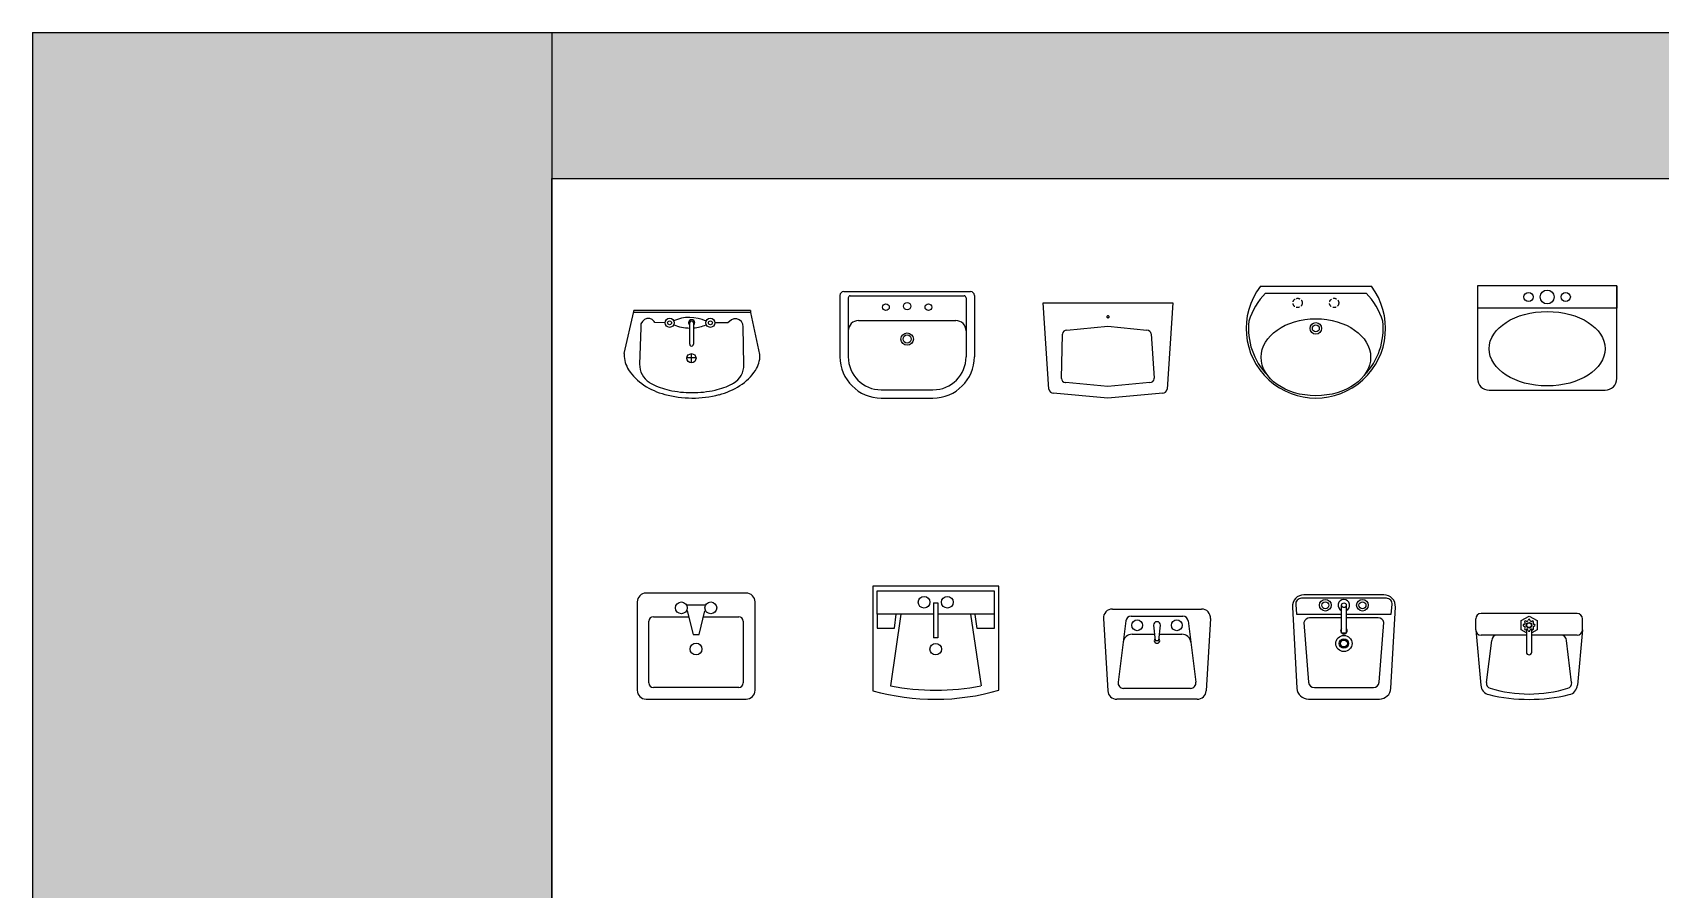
# Model space of a CAD drawing. Header units: millimetres. Extents: x 1357 to 18171, y 1516 to 18553.
# Drawn here: x 1357 to 8373, y 14858 to 18553 of the extents above; entities that cross this region are included whole.
import ezdxf

# ---------------------------------------------------------------- set-up
doc = ezdxf.new("R2010")
doc.units = ezdxf.units.MM
doc.linetypes.add('DASHED2', pattern=[0.375, 0.25, -0.125])
doc.layers.add('www.cad-blocks.net', color=7, linetype='Continuous')

# ---------------------------------------------------------------- blocks, each defined once
blk = doc.blocks.new('A$C6AA41FE3')
at = {"linetype": 'ByBlock'}
for p, q in [((0.1919, 0.5849), (0.3733, 0.5439)), ((0.3026, 0.514), (0.1469, 0.5187)), ((0.32, 0.5127), (0.3026, 0.514)), ((0.3305, 0.5069), (0.32, 0.5127)), ((0.3383, 0.4979), (0.3305, 0.5069)), ((0.3425, 0.4869), (0.3383, 0.4979)), ((0.3687, 0.04), (0.3687, 0.5439)), ((0.3687, 0.5439), (0.3772, 0.5439)), ((0.3772, 0.0411), (0.3772, 0.5439)), ((0.3251, 0.409), (0.3253, 0.4524)), ((0.3253, 0.4524), (0.3305, 0.4553)), ((0.3305, 0.4553), (0.3383, 0.4642)), ((0.3383, 0.4642), (0.3425, 0.4752)), ((0.3425, 0.4752), (0.3425, 0.4869)), ((0.1525, 0.2951), (0.1884, 0.2951)), ((0.1747, 0.3146), (0.1747, 0.2774)), ((0.2326, 0.3025), (0.3243, 0.3025)), ((0.2326, 0.3021), (0.2326, 0.3025)), ((0.2326, 0.2863), (0.2326, 0.2867)), ((0.3243, 0.2863), (0.2326, 0.2863)), ((0.3243, 0.3025), (0.3243, 0.3024)), ((0.3243, 0.2864), (0.3243, 0.2863)), ((0.3243, 0.1379), (0.3245, 0.1941)), ((0.144, 0.0693), (0.3071, 0.0724)), ((0.3071, 0.0724), (0.3191, 0.0744)), ((0.3191, 0.0744), (0.3296, 0.0802)), ((0.3374, 0.1229), (0.3243, 0.1379)), ((0.3296, 0.0802), (0.3374, 0.0892)), ((0.3415, 0.1119), (0.3374, 0.1229)), ((0.3374, 0.0892), (0.3415, 0.1002)), ((0.3415, 0.1002), (0.3415, 0.1119)), ((0.188, 0), (0.3687, 0.04)), ((0.3772, 0.0411), (0.3687, 0.0411))]:
    blk.add_line(p, q, dxfattribs=at)
for centre, radius in [((0.3245, 0.3895), 0.0195), ((0.3245, 0.3895), 0.00849), ((0.172, 0.2951), 0.0195), ((0.3245, 0.2136), 0.0195), ((0.3245, 0.2136), 0.00849)]:
    blk.add_circle(centre, radius, dxfattribs=at)
for centre, radius, start, end in [((0.241, 0.3799), 0.2208, 122.64614, 147.09358), ((0.1864, 0.4671), 0.118, 89.17847, 123.14131), ((0.1877, 0.4667), 0.1183, 87.92664, 89.81125), ((0.3304, 0.324), 0.3262, 147.38302, 164.68206), ((0.1441, 0.4288), 0.09, 88.25949, 147.75883), ((0.3272, 0.3256), 0.3003, 152.13058, 167.30015), ((0.2193, 0.3814), 0.1789, 147.75883, 151.77231), ((0.4743, 0.289), 0.4743, 165.19563, 179.4863), ((0.5, 0.2906), 0.4766, 167.76557, 179.77021), ((0.4839, 0.3016), 0.1818, 157.46452, 179.70612), ((0.1798, 0.3042), 0.1678, 334.48749, 24.17939), ((0.4743, 0.2935), 0.4743, 180.03161, 194.32228), ((0.5, 0.2944), 0.4766, 180.22979, 192.23443), ((0.2312, 0.2944), 0.0078, 80.15507, 279.84493), ((0.4839, 0.3016), 0.1818, 184.80871, 202.53548), ((0.3243, 0.2944), 0.013, 218.4979, 141.5021), ((0.3243, 0.2944), 0.0134, 270, 90), ((0.3243, 0.2944), 0.00798, 270, 90), ((0.33, 0.2597), 0.3262, 194.84096, 212.14001), ((0.3272, 0.2594), 0.3003, 192.69985, 207.86942), ((0.2402, 0.2046), 0.2208, 212.44128, 236.88872), ((0.2193, 0.2037), 0.1789, 208.22812, 209.97994), ((0.1423, 0.1592), 0.09, 209.97994, 271.05374), ((0.1848, 0.1179), 0.1179, 236.40841, 270.37125), ((0.1861, 0.1183), 0.1183, 269.7541, 270.94709)]:
    blk.add_arc(centre, radius, start, end, dxfattribs=at)
blk = doc.blocks.new('A$C178D0859')
for p, q in [((0.06, 0.4825), (0.5383, 0.4825)), ((0.0823, 0.4525), (0.516, 0.4525))]:
    blk.add_line(p, q)
at = {"linetype": 'DASHED2', "ltscale": 0.06}
for centre in [(0.2205, 0.4103), (0.3778, 0.4103)]:
    blk.add_circle(centre, 0.02, dxfattribs=at)
for radius in [0.025, 0.015]:
    blk.add_circle((0.2991, 0.3005), radius)
for centre, radius, start, end in [((0.2991, 0.3005), 0.3005, 142.72385, 37.27615), ((0.2991, 0.2413), 0.3027, 135.74849, 162.53318), ((0.2991, 0.2413), 0.3027, 17.46682, 44.25151), ((0.2991, 0.3005), 0.2905, 173.75187, 224.02662), ((0.2991, 0.3005), 0.2905, 315.97338, 6.24813)]:
    blk.add_arc(centre, radius, start, end)
blk.add_ellipse((0.2991, 0.176), major_axis=(-0.2361, 0), ratio=0.703116)
blk = doc.blocks.new('A$C5F785A61')
for p, q in [((0, 0.45), (0, 0.05)), ((0.6, 0.45), (0, 0.45)), ((0.6, 0.05), (0.6, 0.45)), ((0.6, 0.45), (0.6, 0.354)), ((0.6016, 0.354), (0.0016, 0.354)), ((0.05, 0), (0.55, 0))]:
    blk.add_line(p, q)
for centre, radius in [((0.22, 0.402), 0.02), ((0.3, 0.402), 0.03), ((0.38, 0.402), 0.02)]:
    blk.add_circle(centre, radius)
for centre, start, end in [((0.05, 0.05), 180, 270), ((0.55, 0.05), 270, 0)]:
    blk.add_arc(centre, 0.05, start, end)
blk.add_ellipse((0.3, 0.1789), major_axis=(-0.25, 0), ratio=0.642119)
blk = doc.blocks.new('A$C329C6BD7')
at = {"linetype": 'ByBlock'}
for p, q in [((0.4699, 0.4572), (0.0381, 0.4572)), ((0, 0.4191), (0, 0.0381)), ((0.0698, 0.3556), (0.2223, 0.3556)), ((0.2159, 0.4064), (0.2921, 0.4064)), ((0.2159, 0.381), (0.2413, 0.2794)), ((0.2667, 0.2794), (0.2921, 0.381)), ((0.2858, 0.3556), (0.4382, 0.3556)), ((0.508, 0.0381), (0.508, 0.4191)), ((0.0508, 0.0698), (0.0508, 0.3365)), ((0.4572, 0.3365), (0.4572, 0.0698)), ((0.2413, 0.2794), (0.2667, 0.2794)), ((0.4382, 0.0508), (0.0698, 0.0508)), ((0.0381, 0), (0.4699, 0))]:
    blk.add_line(p, q, dxfattribs=at)
for centre in [(0.1905, 0.3937), (0.3175, 0.3937), (0.254, 0.2159)]:
    blk.add_circle(centre, 0.0254, dxfattribs=at)
for centre, radius, start, end in [((0.0381, 0.4191), 0.0381, 90, 180), ((0.4699, 0.4191), 0.0381, 0, 90), ((0.0698, 0.3365), 0.0191, 90, 180), ((0.4382, 0.3365), 0.0191, 0, 90), ((0.0381, 0.0381), 0.0381, 180, 270), ((0.0698, 0.0698), 0.0191, 180, 270), ((0.4382, 0.0698), 0.0191, 270, 0), ((0.4699, 0.0381), 0.0381, 270, 0)]:
    blk.add_arc(centre, radius, start, end, dxfattribs=at)
blk = doc.blocks.new('A$C57EA129C')
for p, q in [((0, 0.4428), (0, 0.1782)), ((0.016, 0.4589), (0.5631, 0.4589)), ((0.0356, 0.4321), (0.0356, 0.2896)), ((0.0445, 0.441), (0.5346, 0.441)), ((0.5435, 0.4321), (0.5435, 0.2896)), ((0.5791, 0.4428), (0.5791, 0.1782)), ((0.0356, 0.2896), (0.0356, 0.1782)), ((0.0802, 0.3341), (0.499, 0.3341)), ((0.5435, 0.2896), (0.5435, 0.1782)), ((0.1782, 0.0356), (0.4009, 0.0356)), ((0.1782, 0), (0.4009, 0))]:
    blk.add_line(p, q)
for centre, radius in [((0.1982, 0.392), 0.0143), ((0.2896, 0.3965), 0.0156), ((0.3809, 0.392), 0.0143), ((0.2896, 0.2545), 0.0267), ((0.2896, 0.2545), 0.0178)]:
    blk.add_circle(centre, radius)
for centre, radius, start, end in [((0.016, 0.4428), 0.016, 90, 180), ((0.0445, 0.4321), 0.00891, 90, 180), ((0.5346, 0.4321), 0.00891, 0, 90), ((0.5631, 0.4428), 0.016, 0, 90), ((0.0802, 0.2896), 0.0446, 90, 180), ((0.499, 0.2896), 0.0446, 0, 90), ((0.1782, 0.1782), 0.1782, 180, 270), ((0.1782, 0.1782), 0.1426, 180, 270), ((0.4009, 0.1782), 0.1782, 270, 0), ((0.4009, 0.1782), 0.1426, 270, 0)]:
    blk.add_arc(centre, radius, start, end)
blk = doc.blocks.new('A$C0DD30E49')
for p, q in [((0.0254, 0.0382, -0.3429), (0, 0.41, -0.3429)), ((0, 0.41, -0.3429), (0.56, 0.41, -0.3429)), ((0.275, 0.3523, -0.3429), (0.2747, 0.3508, -0.3429)), ((0.275, 0.3523, -0.3429), (0.2747, 0.3508, -0.3429)), ((0.276, 0.3537, -0.3429), (0.275, 0.3523, -0.3429)), ((0.276, 0.3537, -0.3429), (0.275, 0.3523, -0.3429)), ((0.2774, 0.3547, -0.3429), (0.276, 0.3537, -0.3429)), ((0.2774, 0.3547, -0.3429), (0.276, 0.3537, -0.3429)), ((0.2791, 0.3553, -0.3429), (0.2774, 0.3547, -0.3429)), ((0.2791, 0.3553, -0.3429), (0.2774, 0.3547, -0.3429)), ((0.2809, 0.3553, -0.3429), (0.2791, 0.3553, -0.3429)), ((0.2809, 0.3553, -0.3429), (0.2791, 0.3553, -0.3429)), ((0.2826, 0.3547, -0.3429), (0.2809, 0.3553, -0.3429)), ((0.2826, 0.3547, -0.3429), (0.2809, 0.3553, -0.3429)), ((0.284, 0.3537, -0.3429), (0.2826, 0.3547, -0.3429)), ((0.284, 0.3537, -0.3429), (0.2826, 0.3547, -0.3429)), ((0.285, 0.3523, -0.3429), (0.284, 0.3537, -0.3429)), ((0.285, 0.3523, -0.3429), (0.284, 0.3537, -0.3429)), ((0.2853, 0.3508, -0.3429), (0.285, 0.3523, -0.3429)), ((0.2853, 0.3508, -0.3429), (0.285, 0.3523, -0.3429)), ((0.56, 0.41, -0.3429), (0.5346, 0.0382, -0.3429)), ((0.0859, 0.2825, -0.3429), (0.0842, 0.2764, -0.3429)), ((0.09, 0.2878, -0.3429), (0.0859, 0.2825, -0.3429)), ((0.096, 0.2915, -0.3429), (0.09, 0.2878, -0.3429)), ((0.103, 0.2933, -0.3429), (0.096, 0.2915, -0.3429)), ((0.103, 0.2933, -0.3429), (0.28, 0.3098, -0.3429)), ((0.2747, 0.3508, -0.3429), (0.275, 0.3492, -0.3429)), ((0.2747, 0.3508, -0.3429), (0.275, 0.3492, -0.3429)), ((0.275, 0.3492, -0.3429), (0.276, 0.3478, -0.3429)), ((0.275, 0.3492, -0.3429), (0.276, 0.3478, -0.3429)), ((0.276, 0.3478, -0.3429), (0.2774, 0.3468, -0.3429)), ((0.276, 0.3478, -0.3429), (0.2774, 0.3468, -0.3429)), ((0.2774, 0.3468, -0.3429), (0.2791, 0.3463, -0.3429)), ((0.2774, 0.3468, -0.3429), (0.2791, 0.3463, -0.3429)), ((0.2791, 0.3463, -0.3429), (0.2809, 0.3463, -0.3429)), ((0.2791, 0.3463, -0.3429), (0.2809, 0.3463, -0.3429)), ((0.28, 0.3098, -0.3429), (0.4473, 0.2933, -0.3429)), ((0.2809, 0.3463, -0.3429), (0.2826, 0.3468, -0.3429)), ((0.2809, 0.3463, -0.3429), (0.2826, 0.3468, -0.3429)), ((0.2826, 0.3468, -0.3429), (0.284, 0.3478, -0.3429)), ((0.2826, 0.3468, -0.3429), (0.284, 0.3478, -0.3429)), ((0.284, 0.3478, -0.3429), (0.285, 0.3492, -0.3429)), ((0.284, 0.3478, -0.3429), (0.285, 0.3492, -0.3429)), ((0.285, 0.3492, -0.3429), (0.2853, 0.3508, -0.3429)), ((0.285, 0.3492, -0.3429), (0.2853, 0.3508, -0.3429)), ((0.4543, 0.2915, -0.3429), (0.4473, 0.2933, -0.3429)), ((0.4602, 0.2877, -0.3429), (0.4543, 0.2915, -0.3429)), ((0.4643, 0.2825, -0.3429), (0.4602, 0.2877, -0.3429)), ((0.466, 0.2763, -0.3429), (0.4643, 0.2825, -0.3429)), ((0.0796, 0.0851, -0.3429), (0.0841, 0.2755, -0.3429)), ((0.0842, 0.2764, -0.3429), (0.0841, 0.2755, -0.3429)), ((0.466, 0.2763, -0.3429), (0.4795, 0.0857, -0.3429)), ((0.0796, 0.0851, -0.3429), (0.0808, 0.0788, -0.3429)), ((0.0808, 0.0788, -0.3429), (0.0843, 0.0733, -0.3429)), ((0.0843, 0.0733, -0.3429), (0.0898, 0.0691, -0.3429)), ((0.4677, 0.0683, -0.3429), (0.4736, 0.072, -0.3429)), ((0.4736, 0.072, -0.3429), (0.4777, 0.0772, -0.3429)), ((0.4777, 0.0772, -0.3429), (0.4795, 0.0834, -0.3429)), ((0.4795, 0.0834, -0.3429), (0.4795, 0.0857, -0.3429)), ((0.28, 0, -0.3429), (0.0443, 0.0212, -0.3429)), ((0.0898, 0.0691, -0.3429), (0.0967, 0.0668, -0.3429)), ((0.0967, 0.0668, -0.3429), (0.0986, 0.0666, -0.3429)), ((0.28, 0.0501, -0.3429), (0.0986, 0.0666, -0.3429)), ((0.4606, 0.0665, -0.3429), (0.28, 0.0501, -0.3429)), ((0.5157, 0.0212, -0.3429), (0.28, 0, -0.3429)), ((0.4606, 0.0665, -0.3429), (0.4677, 0.0683, -0.3429))]:
    blk.add_line(p, q)
for centre, start, end in [((0.0449, 0.0408, -0.3429), 187.605, 268.29167), ((0.5151, 0.0408, -0.3429), 271.70833, 352.395)]:
    blk.add_arc(centre, 0.0197, start, end)
blk = doc.blocks.new('A$C540F021D')
for p, q in [((0, 0.4874), (0, 0.0365)), ((0.5427, 0.4874), (0, 0.4874)), ((0.0191, 0.4676), (0.5226, 0.4676)), ((0.0191, 0.3668), (0.0191, 0.4676)), ((0.5226, 0.4676), (0.5226, 0.3668)), ((0.5427, 0.0385), (0.5427, 0.4874)), ((0.2609, 0.3668), (0.0191, 0.3668)), ((0.0191, 0.3668), (0.0191, 0.3062)), ((0.1208, 0.3668), (0.0758, 0.0579)), ((0.0927, 0.3062), (0.1003, 0.3668)), ((0.2609, 0.4147), (0.2609, 0.2641)), ((0.2609, 0.4147), (0.2806, 0.4147)), ((0.2806, 0.4147), (0.2806, 0.2641)), ((0.5226, 0.3668), (0.2807, 0.3668)), ((0.4213, 0.3668), (0.4662, 0.0579)), ((0.4493, 0.3049), (0.4417, 0.3655)), ((0.523, 0.3655), (0.523, 0.3049)), ((0.0191, 0.3062), (0.0927, 0.3062)), ((0.523, 0.3049), (0.4493, 0.3049)), ((0.2806, 0.2641), (0.2609, 0.2641))]:
    blk.add_line(p, q)
for centre, radius in [((0.2208, 0.4178), 0.0251), ((0.3211, 0.4178), 0.0251), ((0.2709, 0.2156), 0.025)]:
    blk.add_circle(centre, radius)
for centre, radius, start, end in [((0.2678, 0.9832), 0.9838, 254.20266, 286.22715), ((0.271, 1.033), 0.9944, 258.6815, 281.3185)]:
    blk.add_arc(centre, radius, start, end)
blk = doc.blocks.new('A$C2BB73538')
for p, q in [((0.0388, 0.3886), (0.4225, 0.3886)), ((0.1191, 0.3575), (0.3422, 0.3575)), ((0, 0.3474), (0.0187, 0.0365)), ((0.096, 0.3371), (0.063, 0.0728)), ((0.2151, 0.3186), (0.2229, 0.2526)), ((0.2384, 0.2526), (0.2462, 0.3186)), ((0.3653, 0.3371), (0.3984, 0.0728)), ((0.4613, 0.3474), (0.4427, 0.0365)), ((0.1231, 0.2798), (0.2197, 0.2798)), ((0.2229, 0.2526), (0.2384, 0.2526)), ((0.2416, 0.2798), (0.3382, 0.2798)), ((0.3752, 0.0466), (0.0861, 0.0466)), ((0.4039, 0), (0.0574, 0))]:
    blk.add_line(p, q)
for centre in [(0.1452, 0.3186), (0.3161, 0.3186)]:
    blk.add_circle(centre, 0.0233)
for centre, radius, start, end in [((0.0388, 0.3497), 0.0389, 90, 183.43363), ((0.1191, 0.3342), 0.0233, 90, 172.87498), ((0.3422, 0.3342), 0.0233, 7.12502, 90), ((0.3422, 0.3342), 0.0233, 7.12502, 90), ((0.4225, 0.3497), 0.0389, 356.56637, 90), ((0.2307, 0.3186), 0.0155, 0, 180), ((0.1231, 0.2409), 0.0389, 90, 172.87498), ((0.2307, 0.2526), 0.0117, 138.1701, 41.8299), ((0.3382, 0.2409), 0.0389, 7.12502, 90), ((0.0861, 0.0699), 0.0233, 172.87498, 270), ((0.3752, 0.0699), 0.0233, 270, 7.12502), ((0.0574, 0.0389), 0.0389, 183.43363, 270), ((0.4039, 0.0389), 0.0389, 270, 356.56637)]:
    blk.add_arc(centre, radius, start, end)
blk = doc.blocks.new('A$C39AA428E')
for p, q in [((0.4054, 0.435), (0.0392, 0.435)), ((0.3942, 0.45), (0.0499, 0.45)), ((0, 0.3972), (0.0194, 0.0472)), ((0.0143, 0.408), (0.0177, 0.3665)), ((0.0177, 0.3665), (0.2121, 0.3665)), ((0.2121, 0.285), (0.2121, 0.405)), ((0.2321, 0.405), (0.2321, 0.285)), ((0.2321, 0.3665), (0.4265, 0.3665)), ((0.4247, 0.0472), (0.4441, 0.3972)), ((0.4265, 0.3665), (0.4303, 0.4077)), ((0.05, 0.3311), (0.0702, 0.0729)), ((0.2121, 0.35), (0.0742, 0.35)), ((0.2321, 0.285), (0.2121, 0.285)), ((0.3699, 0.35), (0.2321, 0.35)), ((0.374, 0.0729), (0.3941, 0.3311)), ((0.0694, 0), (0.3748, 0)), ((0.0951, 0.05), (0.3491, 0.05))]:
    blk.add_line(p, q)
for centre, radius in [((0.1421, 0.405), 0.025), ((0.3021, 0.405), 0.025), ((0.1421, 0.405), 0.015), ((0.2221, 0.405), 0.01), ((0.3021, 0.405), 0.015), ((0.2221, 0.24), 0.035), ((0.2221, 0.24), 0.02), ((0.2221, 0.24), 0.015)]:
    blk.add_circle(centre, radius)
for centre, radius, start, end in [((0.0499, 0.4), 0.05, 90, 183.17983), ((0.0392, 0.41), 0.025, 90, 184.67219), ((0.2221, 0.405), 0.025, 293.57818, 246.42182), ((0.3942, 0.4), 0.05, 356.82017, 90), ((0.4054, 0.41), 0.025, 354.70992, 90), ((0.0742, 0.325), 0.025, 90, 165.81434), ((0.2221, 0.295), 0.0142, 134.62622, 45.19255), ((0.3699, 0.325), 0.025, 14.18566, 90), ((0.0951, 0.075), 0.025, 184.76364, 270), ((0.3491, 0.075), 0.025, 270, 355.23636), ((0.0694, 0.05), 0.05, 183.17983, 270), ((0.3748, 0.05), 0.05, 270, 356.82017)]:
    blk.add_arc(centre, radius, start, end)
blk = doc.blocks.new('A$C4CAF5F4E')
for p, q in [((0.437, 0.3692), (0.023, 0.3692)), ((0.1955, 0.3385), (0.23, 0.3584)), ((0.23, 0.3584), (0.2645, 0.3385)), ((0, 0.2992), (0, 0.3462)), ((0, 0.2992), (0.0217, 0.0604)), ((0.1955, 0.2987), (0.1955, 0.3385)), ((0.2185, 0.2854), (0.1955, 0.2987)), ((0.2185, 0.3012), (0.2185, 0.2026)), ((0.2415, 0.2026), (0.2415, 0.3012)), ((0.2645, 0.2987), (0.2415, 0.2854)), ((0.2645, 0.3385), (0.2645, 0.2987)), ((0.46, 0.2992), (0.4383, 0.0604)), ((0.46, 0.2992), (0.46, 0.3462)), ((0.2185, 0.2762), (0.023, 0.2762)), ((0.0464, 0.0717), (0.069, 0.2532)), ((0.437, 0.2762), (0.2415, 0.2762)), ((0.4136, 0.0717), (0.391, 0.2532))]:
    blk.add_line(p, q)
for radius in [0.012, 0.01]:
    blk.add_circle((0.23, 0.3186), radius)
for centre, radius, start, end in [((0.023, 0.3462), 0.023, 90, 180), ((0.437, 0.3462), 0.023, 0, 90), ((0.023, 0.2992), 0.023, 180, 270), ((0.2079, 0.3186), 0.00375, 90, 270), ((0.2073, 0.328), 0.00566, 275.36206, 39.63794), ((0.2073, 0.3092), 0.00566, 320.36206, 84.63794), ((0.2144, 0.3342), 0.00375, 45, 225), ((0.2144, 0.3029), 0.00375, 135, 315), ((0.2206, 0.3412), 0.00566, 230.36206, 354.63794), ((0.2206, 0.2959), 0.00566, 5.36206, 129.63794), ((0.23, 0.3407), 0.00375, 0, 180), ((0.23, 0.2965), 0.00375, 180, 0), ((0.2394, 0.3412), 0.00566, 185.36206, 309.63794), ((0.2394, 0.2959), 0.00566, 50.36206, 174.63794), ((0.2456, 0.3342), 0.00375, 315, 135), ((0.2456, 0.3029), 0.00375, 225, 45), ((0.2527, 0.328), 0.00566, 140.36206, 264.63794), ((0.2527, 0.3092), 0.00566, 95.36206, 219.63794), ((0.2521, 0.3186), 0.00375, 270, 90), ((0.437, 0.2992), 0.023, 270, 0), ((0.092, 0.2532), 0.023, 90, 180), ((0.368, 0.2532), 0.023, 0, 90), ((0.23, 0.2026), 0.0115, 180, 0), ((0.0692, 0.0691), 0.023, 173.65981, 253.06876), ((0.3908, 0.0691), 0.023, 286.93124, 6.34019), ((0.0676, 0.0642), 0.046, 184.76364, 256.61192), ((0.23, 0.7467), 0.7475, 256.61192, 283.38808), ((0.23, 0.5972), 0.575, 253.06876, 286.93124), ((0.3924, 0.0642), 0.046, 283.38808, 355.23636)]:
    blk.add_arc(centre, radius, start, end)
blk = doc.blocks.new('FORMAT')
at = {"layer": 'www.cad-blocks.net', "true_color": 0x444444}
blk.add_hatch(color=250, dxfattribs=at).paths.add_polyline_path([(1356.7, 1516.3), (3594.1, 1516.3), (3594.1, 18552.9), (1356.7, 18552.9)])
at = {"layer": 'www.cad-blocks.net', "true_color": 0x546d8e}
h = blk.add_hatch(color=155, dxfattribs=at)
h.set_gradient(color1=(68, 68, 68), color2=(84, 109, 142), tint=1)
h.paths.add_polyline_path([(3594.1, 18552.9), (3594.1, 17924.1), (18171.5, 17924.1), (18171.5, 18552.9)])
at = {"layer": 'www.cad-blocks.net', "color": 250, "true_color": 0x444444}
for p, q in [((1356.7, 18552.9), (3594.1, 18552.9)), ((1356.7, 18552.9), (1356.7, 1516.3)), ((3594.1, 18552.9), (3594.1, 1516.3))]:
    blk.add_line(p, q, dxfattribs=at)
at = {"layer": 'www.cad-blocks.net'}
blk.add_line((3594.1, 18552.9), (3594.1, 1516.3), dxfattribs=at)
at = {"layer": 'www.cad-blocks.net', "color": 155, "true_color": 0x546d8e}
for p, q in [((3594.1, 18552.9), (18171.5, 18552.9)), ((3594.1, 1904), (3594.1, 17924.1)), ((3594.1, 17924.1), (18171.5, 17924.1)), ((3594.1, 17924.1), (18171.5, 17924.1)), ((3594.1, 17924.1), (3594.1, 1904)), ((3594.1, 17924.1), (18171.5, 17924.1))]:
    blk.add_line(p, q, dxfattribs=at)

msp = doc.modelspace()

# ---------------------------------------------------------------- block references
at = {"color": 7, "xscale": 1000, "yscale": 1000, "zscale": 1000}
for name, p in [('A$C57EA129C', (4836.5, 16976.9)), ('A$C178D0859', (6588.3, 16976.9)), ('A$C5F785A61', (7584.2, 17010.8)), ('A$C0DD30E49', (5711.6, 16976.9)), ('A$C540F021D', (4978.1, 15678.8)), ('A$C329C6BD7', (3962.4, 15678.8)), ('A$C2BB73538', (5972.1, 15678.8)), ('A$C39AA428E', (6786.2, 15678.8)), ('A$C4CAF5F4E', (7576.3, 15678.8))]:
    msp.add_blockref(name, p, dxfattribs=at)
at = {"color": 7, "xscale": 1000, "yscale": 1000, "zscale": 1000, "rotation": 90}
msp.add_blockref('A$C6AA41FE3', (4491.6, 16976.9), dxfattribs=at)
at = {"layer": 'www.cad-blocks.net'}
msp.add_blockref('FORMAT', (0, 0), dxfattribs=at)

doc.saveas('drawing.dxf')
